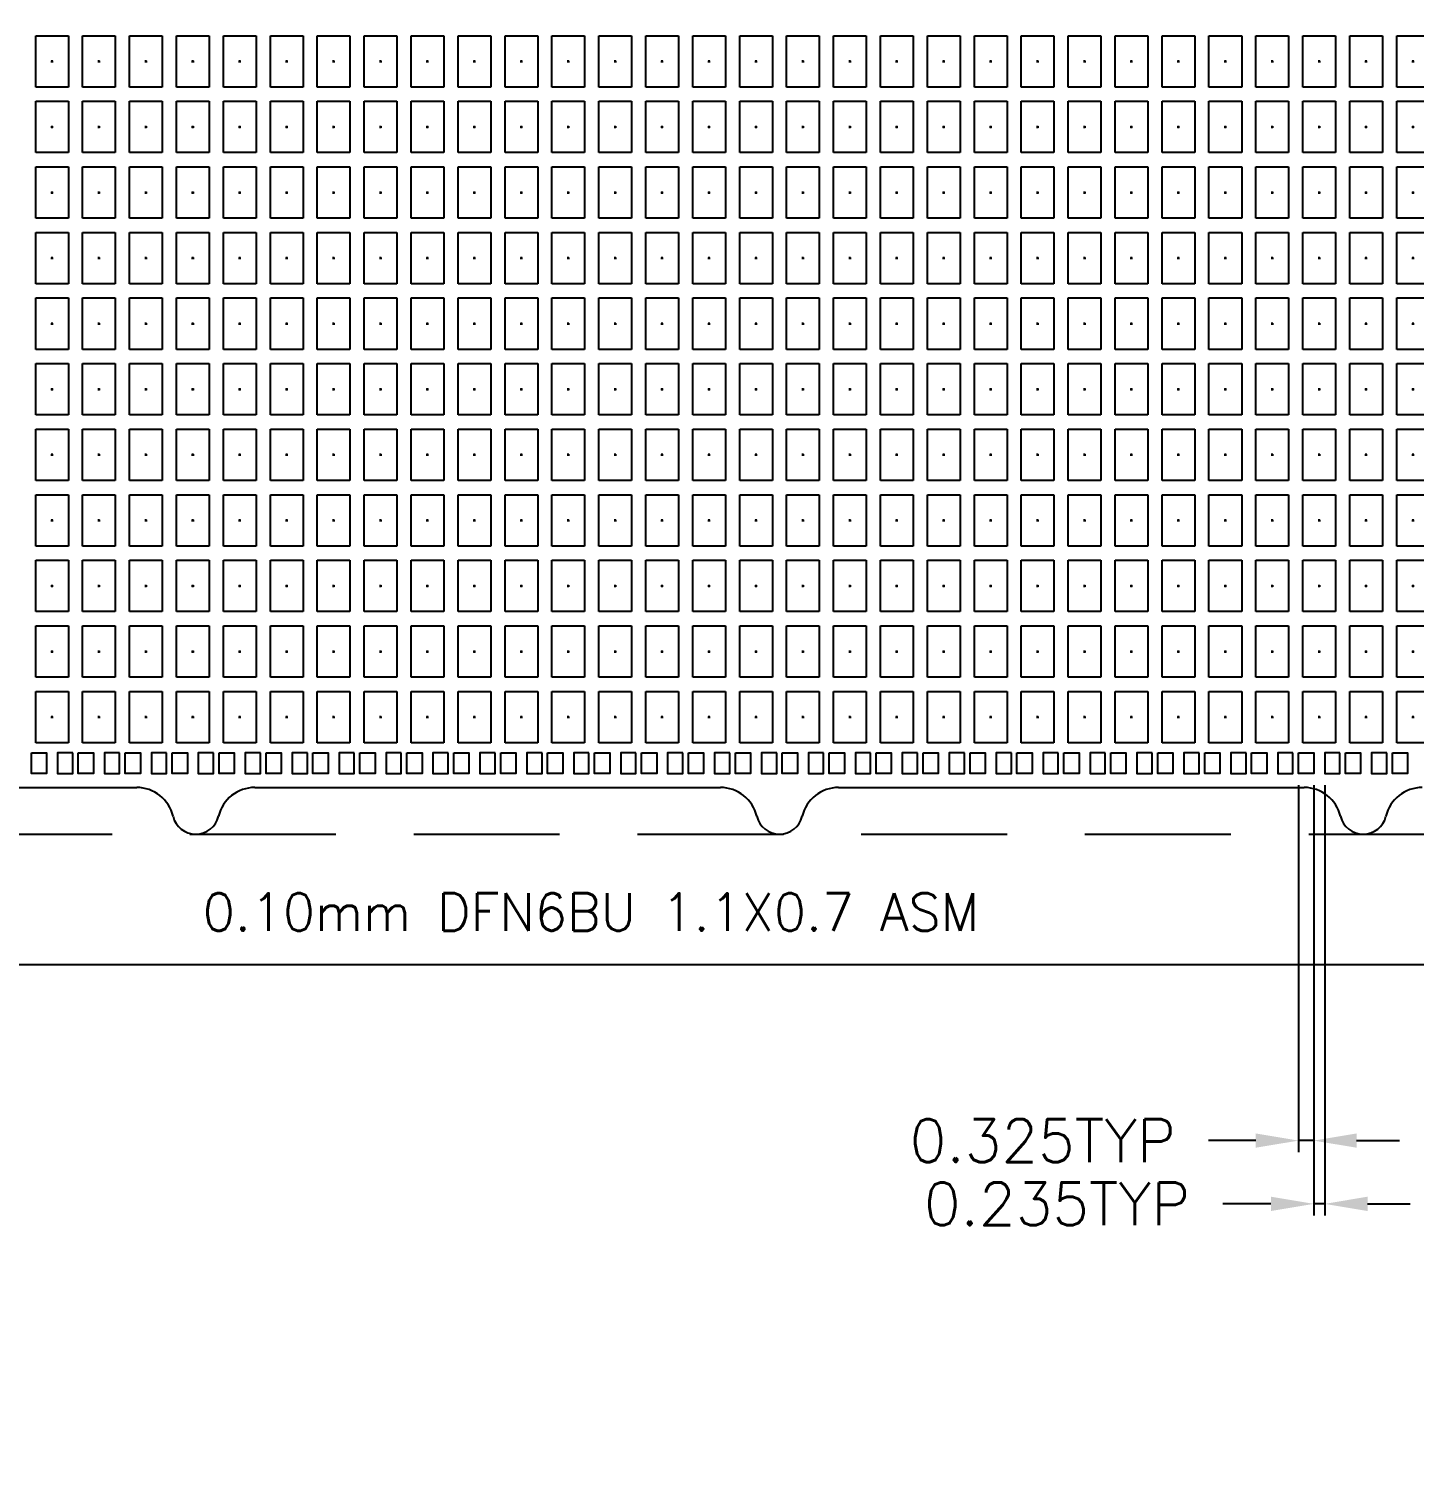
# Model space of a CAD drawing. Header units: millimetres. Extents: x 404.27 to 412.34, y 108.49 to 113.82.
# Drawn here: x 406.025 to 407.806, y 108.494 to 110.329 of the extents above; entities that cross this region are included whole.
import ezdxf

# ---------------------------------------------------------------- set-up
doc = ezdxf.new("R2010")
doc.units = ezdxf.units.MM
doc.header["$LTSCALE"] = 0.5
doc.header["$PDMODE"] = 98
for name, pattern in [('CENTER', [50.8, 31.75, -6.35, 6.35, -6.35]), ('HIDDEN', [0.375, 0.25, -0.125]), ('PHANTOM2', [31.75, 15.875, -3.175, 3.175, -3.175, 3.175, -3.175])]:
    doc.linetypes.add(name, pattern=pattern)
for name, color, linetype in [('1D', 4, 'Continuous'), ('Center', 2, 'CENTER'), ('DIMENSION', 3, 'Continuous'), ('PKG', 1, 'PHANTOM2')]:
    doc.layers.add(name, color=color, linetype=linetype)
doc.styles.add('ROMANS', font='romans.shx', dxfattribs={"bigfont": 'AllInOneBig.shx'})
doc.styles.add('SIMPLEX', font='simplex.shx', dxfattribs={"bigfont": 'AllInOneBig.shx'})
doc.dimstyles.new('Standard2', dxfattribs={"dimtxt": 0.055, "dimasz": 0.055, "dimexe": 0.015, "dimexo": 0.015, "dimgap": 0.027, "dimtad": 1, "dimdec": 3, "dimlfac": 16.666667, "dimrnd": 0.0005, "dimzin": 1, "dimtxsty": 'SIMPLEX', "dimcen": 0.1905, "dimclrd": 256, "dimclre": 256, "dimclrt": 256, "dimazin": 3, "dimtp": 0.03, "dimtm": 0.05, "dimtfac": 0.8, "dimtdec": 3, "dimtmove": 0, "dimatfit": 3, "dimfxl": 0.05, "dimtzin": 4, "dimlwd": -1, "dimlwe": -1})

# ---------------------------------------------------------------- blocks, each defined once
blk = doc.blocks.new('*D30')
at = {"layer": 'Defpoints', "color": 0, "ltscale": 0.1, "transparency": 16777216}
for p in [(406.99, 111.0038), (404.8684, 110.0011), (405.352, 110.0011)]:
    blk.add_point(p, dxfattribs=at)
at = {"layer": 'DIMENSION', "linetype": 'ByBlock', "ltscale": 0.1, "transparency": 16777216}
blk.add_line((405.337, 110.0011), (404.8684, 110.0011), dxfattribs=at)
at = {"layer": 'DIMENSION', "ltscale": 0.1, "transparency": 16777216, "insert": (404.7157, 110.0011), "char_height": 0.055, "attachment_point": 5, "style": 'SIMPLEX'}
blk.add_mtext('\\A1;16.713', dxfattribs=at)
blk = doc.blocks.new('*D31')
at = {"layer": 'Defpoints', "color": 0, "ltscale": 0.1, "transparency": 16777216}
for p in [(406.99, 111.0038), (404.8684, 109.5811), (405.352, 109.5811)]:
    blk.add_point(p, dxfattribs=at)
at = {"layer": 'DIMENSION', "linetype": 'ByBlock', "ltscale": 0.1, "transparency": 16777216}
blk.add_line((405.337, 109.5811), (404.8684, 109.5811), dxfattribs=at)
at = {"layer": 'DIMENSION', "ltscale": 0.1, "transparency": 16777216, "insert": (404.7104, 109.5811), "char_height": 0.055, "attachment_point": 5, "style": 'SIMPLEX'}
blk.add_mtext('\\A1;23.713', dxfattribs=at)
blk = doc.blocks.new('*D32')
at = {"layer": 'Defpoints', "color": 0, "ltscale": 0.1, "transparency": 16777216}
for p in [(406.99, 111.0038), (404.8684, 109.2938), (405.37, 109.2938)]:
    blk.add_point(p, dxfattribs=at)
at = {"layer": 'DIMENSION', "linetype": 'ByBlock', "ltscale": 0.1, "transparency": 16777216}
blk.add_line((405.355, 109.2938), (404.8684, 109.2938), dxfattribs=at)
at = {"layer": 'DIMENSION', "ltscale": 0.1, "transparency": 16777216, "insert": (404.5533, 109.2938), "char_height": 0.055, "attachment_point": 5, "style": 'SIMPLEX'}
blk.add_mtext('\\A1;28.500%%P0.300', dxfattribs=at)
blk = doc.blocks.new('*D35')
at = {"layer": 'Defpoints', "color": 0, "ltscale": 0.1, "transparency": 16777216}
for p in [(406.99, 111.0038), (404.8684, 109.1978), (405.343, 109.1978)]:
    blk.add_point(p, dxfattribs=at)
at = {"layer": 'DIMENSION', "ltscale": 0.1, "transparency": 16777216}
blk.add_line((405.328, 109.1978), (404.8684, 109.1978), dxfattribs=at)
at = {"layer": 'DIMENSION', "ltscale": 0.1, "transparency": 16777216, "insert": (404.7105, 109.1978), "char_height": 0.055, "attachment_point": 5, "style": 'SIMPLEX'}
blk.add_mtext('\\A1;30.100', dxfattribs=at)
blk = doc.blocks.new('*D47')
at = {"layer": 'Defpoints', "color": 0, "ltscale": 0.1, "transparency": 16777216}
for p in [(406.99, 111.0038), (408.4372, 109.206), (408.4372, 108.7797)]:
    blk.add_point(p, dxfattribs=at)
at = {"layer": 'DIMENSION', "linetype": 'ByBlock', "ltscale": 0.1, "transparency": 16777216}
blk.add_line((408.4372, 109.191), (408.4372, 108.7797), dxfattribs=at)
at = {"layer": 'DIMENSION', "ltscale": 0.1, "transparency": 16777216, "insert": (408.4372, 108.6217), "char_height": 0.055, "attachment_point": 5, "rotation": 90, "style": 'SIMPLEX'}
blk.add_mtext('\\A1;24.120', dxfattribs=at)
blk = doc.blocks.new('*D48')
at = {"layer": 'Defpoints', "color": 0, "ltscale": 0.1, "transparency": 16777216}
for p in [(406.99, 111.0038), (408.61, 109.3503), (408.6613, 108.7797)]:
    blk.add_point(p, dxfattribs=at)
at = {"layer": 'DIMENSION', "linetype": 'ByBlock', "ltscale": 0.1, "transparency": 16777216}
for p, q in [((408.61, 109.3353), (408.61, 108.9997)), ((408.61, 108.9997), (408.6613, 108.8897)), ((408.6613, 108.8897), (408.6613, 108.7797))]:
    blk.add_line(p, q, dxfattribs=at)
at = {"layer": 'DIMENSION', "ltscale": 0.1, "transparency": 16777216, "insert": (408.6613, 108.6165), "char_height": 0.055, "attachment_point": 5, "rotation": 90, "style": 'SIMPLEX'}
blk.add_mtext('\\A1;27.000', dxfattribs=at)
blk = doc.blocks.new('*D49')
at = {"layer": 'Defpoints', "color": 0, "ltscale": 0.1, "transparency": 16777216}
for p in [(406.99, 111.0038), (408.6641, 109.4021), (409.2651, 109.4021)]:
    blk.add_point(p, dxfattribs=at)
at = {"layer": 'DIMENSION', "linetype": 'ByBlock', "ltscale": 0.1, "transparency": 16777216}
blk.add_line((408.6791, 109.4021), (409.2651, 109.4021), dxfattribs=at)
at = {"layer": 'DIMENSION', "ltscale": 0.1, "transparency": 16777216, "insert": (409.4283, 109.4021), "char_height": 0.055, "attachment_point": 5, "style": 'SIMPLEX'}
blk.add_mtext('\\A1;26.695', dxfattribs=at)
blk = doc.blocks.new('*D51')
at = {"layer": 'Defpoints', "color": 0, "ltscale": 0.1, "transparency": 16777216}
for p in [(406.99, 111.0038), (408.4913, 109.2578), (409.2651, 109.1459)]:
    blk.add_point(p, dxfattribs=at)
at = {"layer": 'DIMENSION', "linetype": 'ByBlock', "ltscale": 0.1, "transparency": 16777216}
for p, q in [((408.5063, 109.2578), (409.0451, 109.2578)), ((409.0451, 109.2578), (409.1551, 109.1459)), ((409.1551, 109.1459), (409.2651, 109.1459))]:
    blk.add_line(p, q, dxfattribs=at)
at = {"layer": 'DIMENSION', "ltscale": 0.1, "transparency": 16777216, "insert": (409.4231, 109.1459), "char_height": 0.055, "attachment_point": 5, "style": 'SIMPLEX'}
blk.add_mtext('\\A1;29.100', dxfattribs=at)
blk = doc.blocks.new('*D52')
at = {"layer": 'Defpoints', "color": 0, "ltscale": 0.1, "transparency": 16777216}
for p in [(406.99, 111.0038), (408.6158, 109.2758), (409.2651, 109.2291)]:
    blk.add_point(p, dxfattribs=at)
at = {"layer": 'DIMENSION', "linetype": 'ByBlock', "ltscale": 0.1, "transparency": 16777216}
for p, q in [((408.6308, 109.2758), (409.0451, 109.2758)), ((409.0451, 109.2758), (409.1551, 109.2291)), ((409.1551, 109.2291), (409.2651, 109.2291))]:
    blk.add_line(p, q, dxfattribs=at)
at = {"layer": 'DIMENSION', "ltscale": 0.1, "transparency": 16777216, "insert": (409.4283, 109.2291), "char_height": 0.055, "attachment_point": 5, "style": 'SIMPLEX'}
blk.add_mtext('\\A1;28.800', dxfattribs=at)
blk = doc.blocks.new('*D53')
at = {"layer": 'Defpoints', "color": 0, "ltscale": 0.1, "transparency": 16777216}
for p in [(406.99, 111.0038), (408.6098, 109.1258), (409.2651, 108.9786)]:
    blk.add_point(p, dxfattribs=at)
at = {"layer": 'DIMENSION', "linetype": 'ByBlock', "ltscale": 0.1, "transparency": 16777216}
for p, q in [((408.6248, 109.1258), (409.0451, 109.1258)), ((409.0451, 109.1258), (409.1551, 108.9786)), ((409.1551, 108.9786), (409.2651, 108.9786))]:
    blk.add_line(p, q, dxfattribs=at)
at = {"layer": 'DIMENSION', "ltscale": 0.1, "transparency": 16777216, "insert": (409.4231, 108.9786), "char_height": 0.055, "attachment_point": 5, "style": 'SIMPLEX'}
blk.add_mtext('\\A1;31.300', dxfattribs=at)
blk = doc.blocks.new('*D66')
at = {"layer": 'Defpoints', "color": 0, "ltscale": 0.1, "transparency": 16777216}
for p in [(406.99, 111.0038), (408.7358, 109.2458), (409.2651, 109.0592)]:
    blk.add_point(p, dxfattribs=at)
at = {"layer": 'DIMENSION', "linetype": 'ByBlock', "ltscale": 0.1, "transparency": 16777216}
for p, q in [((408.7508, 109.2458), (409.0451, 109.2458)), ((409.0451, 109.2458), (409.1551, 109.0592)), ((409.1551, 109.0592), (409.2651, 109.0592))]:
    blk.add_line(p, q, dxfattribs=at)
at = {"layer": 'DIMENSION', "ltscale": 0.1, "transparency": 16777216, "insert": (409.4283, 109.0592), "char_height": 0.055, "attachment_point": 5, "style": 'SIMPLEX'}
blk.add_mtext('\\A1;29.300', dxfattribs=at)
blk = doc.blocks.new('*D69')
at = {"layer": 'Defpoints', "color": 0, "ltscale": 0.1, "transparency": 16777216}
for p in [(406.99, 111.0038), (408.6158, 109.2758), (408.7658, 108.7797)]:
    blk.add_point(p, dxfattribs=at)
at = {"layer": 'DIMENSION', "ltscale": 0.1, "transparency": 16777216}
for p, q in [((408.6158, 109.2608), (408.6158, 108.9997)), ((408.6158, 108.9997), (408.7658, 108.8897)), ((408.7658, 108.8897), (408.7658, 108.7797))]:
    blk.add_line(p, q, dxfattribs=at)
at = {"layer": 'DIMENSION', "ltscale": 0.1, "transparency": 16777216, "insert": (408.7658, 108.6165), "char_height": 0.055, "attachment_point": 5, "rotation": 90, "style": 'SIMPLEX'}
blk.add_mtext('\\A1;27.097', dxfattribs=at)
blk = doc.blocks.new('*D70')
at = {"layer": 'Defpoints', "color": 0, "ltscale": 0.1, "transparency": 16777216}
for p in [(406.99, 111.0038), (408.5858, 110.3708), (408.5858, 108.7797)]:
    blk.add_point(p, dxfattribs=at)
at = {"layer": 'DIMENSION', "ltscale": 0.1, "transparency": 16777216}
blk.add_line((408.5858, 110.3558), (408.5858, 108.7797), dxfattribs=at)
at = {"layer": 'DIMENSION', "ltscale": 0.1, "transparency": 16777216, "insert": (408.5858, 108.6165), "char_height": 0.055, "attachment_point": 5, "rotation": 90, "style": 'SIMPLEX'}
blk.add_mtext('\\A1;26.597', dxfattribs=at)
blk = doc.blocks.new('*D96')
at = {"layer": 'Defpoints', "color": 0, "ltscale": 0.1, "transparency": 16777216}
for p in [(406.99, 111.0038), (404.8684, 109.4539), (405.514, 109.3985)]:
    blk.add_point(p, dxfattribs=at)
at = {"layer": 'DIMENSION', "ltscale": 0.1, "transparency": 16777216}
for p, q in [((404.9784, 109.4539), (404.8684, 109.4539)), ((405.0884, 109.3985), (404.9784, 109.4539)), ((405.499, 109.3985), (405.0884, 109.3985))]:
    blk.add_line(p, q, dxfattribs=at)
at = {"layer": 'DIMENSION', "ltscale": 0.1, "transparency": 16777216, "insert": (404.7052, 109.4539), "char_height": 0.055, "attachment_point": 5, "style": 'SIMPLEX'}
blk.add_mtext('\\A1;26.755', dxfattribs=at)
blk = doc.blocks.new('*D97')
at = {"layer": 'Defpoints', "color": 0, "ltscale": 0.1, "transparency": 16777216}
for p in [(406.99, 111.0038), (404.8684, 109.3718), (405.514, 109.3718)]:
    blk.add_point(p, dxfattribs=at)
at = {"layer": 'DIMENSION', "ltscale": 0.1, "transparency": 16777216}
blk.add_line((405.499, 109.3718), (404.8684, 109.3718), dxfattribs=at)
at = {"layer": 'DIMENSION', "ltscale": 0.1, "transparency": 16777216, "insert": (404.7052, 109.3718), "char_height": 0.055, "attachment_point": 5, "style": 'SIMPLEX'}
blk.add_mtext('\\A1;27.200', dxfattribs=at)
blk = doc.blocks.new('*D98')
at = {"layer": 'Defpoints', "color": 0, "ltscale": 0.1, "transparency": 16777216}
for p in [(406.99, 111.0038), (404.8684, 109.5198), (405.514, 109.4057)]:
    blk.add_point(p, dxfattribs=at)
at = {"layer": 'DIMENSION', "ltscale": 0.1, "transparency": 16777216}
for p, q in [((404.9784, 109.5198), (404.8684, 109.5198)), ((405.0884, 109.4057), (404.9784, 109.5198)), ((405.499, 109.4057), (405.0884, 109.4057))]:
    blk.add_line(p, q, dxfattribs=at)
at = {"layer": 'DIMENSION', "ltscale": 0.1, "transparency": 16777216, "insert": (404.7052, 109.5198), "char_height": 0.055, "attachment_point": 5, "style": 'SIMPLEX'}
blk.add_mtext('\\A1;26.635', dxfattribs=at)
blk = doc.blocks.new('*D99')
at = {"layer": 'Defpoints', "color": 0, "ltscale": 0.1, "transparency": 16777216}
for p in [(406.99, 111.0038), (405.5464, 109.3718), (405.6086, 108.7901)]:
    blk.add_point(p, dxfattribs=at)
at = {"layer": 'DIMENSION', "ltscale": 0.1, "transparency": 16777216}
for p, q in [((405.5464, 109.3568), (405.5464, 109.0101)), ((405.5464, 109.0101), (405.6086, 108.9001)), ((405.6086, 108.9001), (405.6086, 108.7901))]:
    blk.add_line(p, q, dxfattribs=at)
at = {"layer": 'DIMENSION', "ltscale": 0.1, "transparency": 16777216, "insert": (405.6086, 108.6269), "char_height": 0.055, "attachment_point": 5, "rotation": 90, "style": 'SIMPLEX'}
blk.add_mtext('\\A1;24.060', dxfattribs=at)
blk = doc.blocks.new('*D100')
at = {"layer": 'Defpoints', "color": 0, "ltscale": 0.1, "transparency": 16777216}
for p in [(406.99, 111.0038), (405.5392, 109.3718), (405.5392, 108.7824)]:
    blk.add_point(p, dxfattribs=at)
at = {"layer": 'DIMENSION', "ltscale": 0.1, "transparency": 16777216}
blk.add_line((405.5392, 109.3568), (405.5392, 108.7824), dxfattribs=at)
at = {"layer": 'DIMENSION', "ltscale": 0.1, "transparency": 16777216, "insert": (405.5392, 108.6244), "char_height": 0.055, "attachment_point": 5, "rotation": 90, "style": 'SIMPLEX'}
blk.add_mtext('\\A1;24.180', dxfattribs=at)
blk = doc.blocks.new('*D101')
at = {"layer": 'Defpoints', "color": 0, "ltscale": 0.1, "transparency": 16777216}
for p in [(406.99, 111.0038), (405.514, 109.3718), (405.4709, 108.7797)]:
    blk.add_point(p, dxfattribs=at)
at = {"layer": 'DIMENSION', "ltscale": 0.1, "transparency": 16777216}
for p, q in [((405.514, 109.3568), (405.514, 108.9997)), ((405.514, 108.9997), (405.4709, 108.8897)), ((405.4709, 108.8897), (405.4709, 108.7797))]:
    blk.add_line(p, q, dxfattribs=at)
at = {"layer": 'DIMENSION', "ltscale": 0.1, "transparency": 16777216, "insert": (405.4709, 108.6165), "char_height": 0.055, "attachment_point": 5, "rotation": 90, "style": 'SIMPLEX'}
blk.add_mtext('\\A1;24.600', dxfattribs=at)
blk = doc.blocks.new('*D102')
at = {"layer": 'Defpoints', "color": 0, "ltscale": 0.1, "transparency": 16777216}
for p in [(407.6569, 109.3718), (407.6764, 109.3718), (407.6569, 108.8999)]:
    blk.add_point(p, dxfattribs=at)
at = {"layer": 'DIMENSION', "ltscale": 0.1, "transparency": 16777216}
for p, q in [((407.6569, 109.3568), (407.6569, 108.8849)), ((407.6764, 109.3568), (407.6764, 108.8849)), ((407.6019, 108.8999), (407.5412, 108.8999)), ((407.6764, 108.8999), (407.6569, 108.8999)), ((407.7314, 108.8999), (407.7864, 108.8999))]:
    blk.add_line(p, q, dxfattribs=at)
for points in [[(407.6019, 108.9091), (407.6019, 108.8908), (407.6569, 108.8999)], [(407.7314, 108.9091), (407.7314, 108.8908), (407.6764, 108.8999)]]:
    blk.add_solid(points, dxfattribs=at)
at = {"layer": 'DIMENSION', "ltscale": 0.1, "transparency": 16777216, "insert": (407.3282, 108.8999), "char_height": 0.055, "attachment_point": 5, "style": 'SIMPLEX'}
blk.add_mtext('\\A1;0.325TYP', dxfattribs=at)
blk = doc.blocks.new('*D103')
at = {"layer": 'Defpoints', "color": 0, "ltscale": 0.1, "transparency": 16777216}
for p in [(407.6764, 109.3718), (407.6905, 109.3718), (407.6764, 108.8186)]:
    blk.add_point(p, dxfattribs=at)
at = {"layer": 'DIMENSION', "ltscale": 0.1, "transparency": 16777216}
for p, q in [((407.6764, 109.3568), (407.6764, 108.8036)), ((407.6905, 109.3568), (407.6905, 108.8036)), ((407.6214, 108.8186), (407.5595, 108.8186)), ((407.6905, 108.8186), (407.6764, 108.8186)), ((407.7455, 108.8186), (407.8005, 108.8186))]:
    blk.add_line(p, q, dxfattribs=at)
for points in [[(407.6214, 108.8278), (407.6214, 108.8094), (407.6764, 108.8186)], [(407.7455, 108.8278), (407.7455, 108.8094), (407.6905, 108.8186)]]:
    blk.add_solid(points, dxfattribs=at)
at = {"layer": 'DIMENSION', "ltscale": 0.1, "transparency": 16777216, "insert": (407.3465, 108.8186), "char_height": 0.055, "attachment_point": 5, "style": 'SIMPLEX'}
blk.add_mtext('\\A1;0.235TYP', dxfattribs=at)
blk = doc.blocks.new('*U141')
at = {"layer": 'Center', "ltscale": 0.2}
for p, q in [((-0.0015, 0), (0.0015, 0)), ((0, -0.0015), (0, 0.0015))]:
    blk.add_line(p, q, dxfattribs=at)
at = {"layer": 'PKG', "ltscale": 0.02}
blk.add_lwpolyline([(-0.021, -0.033), (-0.021, 0.033), (0.021, 0.033), (0.021, -0.033)], close=True, dxfattribs=at)
blk = doc.blocks.new('*U142')
at = {"color": 0, "linetype": 'ByBlock', "lineweight": -2, "transparency": 16777216}
for p in [(0.4824, 0.843), (0.5427, 0.843), (0.603, 0.843), (0.6633, 0.843), (0.7236, 0.843), (0.7839, 0.843), (0.8442, 0.843), (0.9045, 0.843), (0.9648, 0.843), (1.0251, 0.843), (1.0854, 0.843), (1.1457, 0.843), (1.206, 0.843), (1.2663, 0.843), (1.3266, 0.843), (1.3869, 0.843), (1.4472, 0.843), (1.5075, 0.843), (1.5678, 0.843), (1.6281, 0.843), (1.6884, 0.843), (1.7487, 0.843), (1.809, 0.843), (1.8693, 0.843), (1.9296, 0.843), (1.9899, 0.843), (2.0502, 0.843), (2.1105, 0.843), (2.1708, 0.843), (2.2311, 0.843), (0.4824, 0.7587), (0.5427, 0.7587), (0.603, 0.7587), (0.6633, 0.7587), (0.7236, 0.7587), (0.7839, 0.7587), (0.8442, 0.7587), (0.9045, 0.7587), (0.9648, 0.7587), (1.0251, 0.7587), (1.0854, 0.7587), (1.1457, 0.7587), (1.206, 0.7587), (1.2663, 0.7587), (1.3266, 0.7587), (1.3869, 0.7587), (1.4472, 0.7587), (1.5075, 0.7587), (1.5678, 0.7587), (1.6281, 0.7587), (1.6884, 0.7587), (1.7487, 0.7587), (1.809, 0.7587), (1.8693, 0.7587), (1.9296, 0.7587), (1.9899, 0.7587), (2.0502, 0.7587), (2.1105, 0.7587), (2.1708, 0.7587), (2.2311, 0.7587), (0.4824, 0.6744), (0.5427, 0.6744), (0.603, 0.6744), (0.6633, 0.6744), (0.7236, 0.6744), (0.7839, 0.6744), (0.8442, 0.6744), (0.9045, 0.6744), (0.9648, 0.6744), (1.0251, 0.6744), (1.0854, 0.6744), (1.1457, 0.6744), (1.206, 0.6744), (1.2663, 0.6744), (1.3266, 0.6744), (1.3869, 0.6744), (1.4472, 0.6744), (1.5075, 0.6744), (1.5678, 0.6744), (1.6281, 0.6744), (1.6884, 0.6744), (1.7487, 0.6744), (1.809, 0.6744), (1.8693, 0.6744), (1.9296, 0.6744), (1.9899, 0.6744), (2.0502, 0.6744), (2.1105, 0.6744), (2.1708, 0.6744), (2.2311, 0.6744), (0.4824, 0.5901), (0.5427, 0.5901), (0.603, 0.5901), (0.6633, 0.5901), (0.7236, 0.5901), (0.7839, 0.5901), (0.8442, 0.5901), (0.9045, 0.5901), (0.9648, 0.5901), (1.0251, 0.5901), (1.0854, 0.5901), (1.1457, 0.5901), (1.206, 0.5901), (1.2663, 0.5901), (1.3266, 0.5901), (1.3869, 0.5901), (1.4472, 0.5901), (1.5075, 0.5901), (1.5678, 0.5901), (1.6281, 0.5901), (1.6884, 0.5901), (1.7487, 0.5901), (1.809, 0.5901), (1.8693, 0.5901), (1.9296, 0.5901), (1.9899, 0.5901), (2.0502, 0.5901), (2.1105, 0.5901), (2.1708, 0.5901), (2.2311, 0.5901), (0.4824, 0.5058), (0.5427, 0.5058), (0.603, 0.5058), (0.6633, 0.5058), (0.7236, 0.5058), (0.7839, 0.5058), (0.8442, 0.5058), (0.9045, 0.5058), (0.9648, 0.5058), (1.0251, 0.5058), (1.0854, 0.5058), (1.1457, 0.5058), (1.206, 0.5058), (1.2663, 0.5058), (1.3266, 0.5058), (1.3869, 0.5058), (1.4472, 0.5058), (1.5075, 0.5058), (1.5678, 0.5058), (1.6281, 0.5058), (1.6884, 0.5058), (1.7487, 0.5058), (1.809, 0.5058), (1.8693, 0.5058), (1.9296, 0.5058), (1.9899, 0.5058), (2.0502, 0.5058), (2.1105, 0.5058), (2.1708, 0.5058), (2.2311, 0.5058), (0.4824, 0.4215), (0.5427, 0.4215), (0.603, 0.4215), (0.6633, 0.4215), (0.7236, 0.4215), (0.7839, 0.4215), (0.8442, 0.4215), (0.9045, 0.4215), (0.9648, 0.4215), (1.0251, 0.4215), (1.0854, 0.4215), (1.1457, 0.4215), (1.206, 0.4215), (1.2663, 0.4215), (1.3266, 0.4215), (1.3869, 0.4215), (1.4472, 0.4215), (1.5075, 0.4215), (1.5678, 0.4215), (1.6281, 0.4215), (1.6884, 0.4215), (1.7487, 0.4215), (1.809, 0.4215), (1.8693, 0.4215), (1.9296, 0.4215), (1.9899, 0.4215), (2.0502, 0.4215), (2.1105, 0.4215), (2.1708, 0.4215), (2.2311, 0.4215), (0.4824, 0.3372), (0.5427, 0.3372), (0.603, 0.3372), (0.6633, 0.3372), (0.7236, 0.3372), (0.7839, 0.3372), (0.8442, 0.3372), (0.9045, 0.3372), (0.9648, 0.3372), (1.0251, 0.3372), (1.0854, 0.3372), (1.1457, 0.3372), (1.206, 0.3372), (1.2663, 0.3372), (1.3266, 0.3372), (1.3869, 0.3372), (1.4472, 0.3372), (1.5075, 0.3372), (1.5678, 0.3372), (1.6281, 0.3372), (1.6884, 0.3372), (1.7487, 0.3372), (1.809, 0.3372), (1.8693, 0.3372), (1.9296, 0.3372), (1.9899, 0.3372), (2.0502, 0.3372), (2.1105, 0.3372), (2.1708, 0.3372), (2.2311, 0.3372), (0.4824, 0.2529), (0.5427, 0.2529), (0.603, 0.2529), (0.6633, 0.2529), (0.7236, 0.2529), (0.7839, 0.2529), (0.8442, 0.2529), (0.9045, 0.2529), (0.9648, 0.2529), (1.0251, 0.2529), (1.0854, 0.2529), (1.1457, 0.2529), (1.206, 0.2529), (1.2663, 0.2529), (1.3266, 0.2529), (1.3869, 0.2529), (1.4472, 0.2529), (1.5075, 0.2529), (1.5678, 0.2529), (1.6281, 0.2529), (1.6884, 0.2529), (1.7487, 0.2529), (1.809, 0.2529), (1.8693, 0.2529), (1.9296, 0.2529), (1.9899, 0.2529), (2.0502, 0.2529), (2.1105, 0.2529), (2.1708, 0.2529), (2.2311, 0.2529), (0.4824, 0.1686), (0.5427, 0.1686), (0.603, 0.1686), (0.6633, 0.1686), (0.7236, 0.1686), (0.7839, 0.1686), (0.8442, 0.1686), (0.9045, 0.1686), (0.9648, 0.1686), (1.0251, 0.1686), (1.0854, 0.1686), (1.1457, 0.1686), (1.206, 0.1686), (1.2663, 0.1686), (1.3266, 0.1686), (1.3869, 0.1686), (1.4472, 0.1686), (1.5075, 0.1686), (1.5678, 0.1686), (1.6281, 0.1686), (1.6884, 0.1686), (1.7487, 0.1686), (1.809, 0.1686), (1.8693, 0.1686), (1.9296, 0.1686), (1.9899, 0.1686), (2.0502, 0.1686), (2.1105, 0.1686), (2.1708, 0.1686), (2.2311, 0.1686), (0.4824, 0.0843), (0.5427, 0.0843), (0.603, 0.0843), (0.6633, 0.0843), (0.7236, 0.0843), (0.7839, 0.0843), (0.8442, 0.0843), (0.9045, 0.0843), (0.9648, 0.0843), (1.0251, 0.0843), (1.0854, 0.0843), (1.1457, 0.0843), (1.206, 0.0843), (1.2663, 0.0843), (1.3266, 0.0843), (1.3869, 0.0843), (1.4472, 0.0843), (1.5075, 0.0843), (1.5678, 0.0843), (1.6281, 0.0843), (1.6884, 0.0843), (1.7487, 0.0843), (1.809, 0.0843), (1.8693, 0.0843), (1.9296, 0.0843), (1.9899, 0.0843), (2.0502, 0.0843), (2.1105, 0.0843), (2.1708, 0.0843), (2.2311, 0.0843), (0.4824, 0), (0.5427, 0), (0.603, 0), (0.6633, 0), (0.7236, 0), (0.7839, 0), (0.8442, 0), (0.9045, 0), (0.9648, 0), (1.0251, 0), (1.0854, 0), (1.1457, 0), (1.206, 0), (1.2663, 0), (1.3266, 0), (1.3869, 0), (1.4472, 0), (1.5075, 0), (1.5678, 0), (1.6281, 0), (1.6884, 0), (1.7487, 0), (1.809, 0), (1.8693, 0), (1.9296, 0), (1.9899, 0), (2.0502, 0), (2.1105, 0), (2.1708, 0), (2.2311, 0)]:
    blk.add_blockref('*U141', p, dxfattribs=at)

msp = doc.modelspace()

# ---------------------------------------------------------------- linework, layer by layer
msp.add_line((408.609808, 109.125803), (405.369988, 109.125803))
at = {"ltscale": 0.03}
for points in [[(406.028788, 109.398503), (406.048288, 109.398503), (406.048288, 109.371803), (406.028788, 109.371803)], [(406.081888, 109.398503), (406.062388, 109.398503), (406.062388, 109.371803), (406.081888, 109.371803)], [(406.089088, 109.398503), (406.108588, 109.398503), (406.108588, 109.371803), (406.089088, 109.371803)], [(406.142188, 109.398503), (406.122688, 109.398503), (406.122688, 109.371803), (406.142188, 109.371803)], [(406.149388, 109.398503), (406.168888, 109.398503), (406.168888, 109.371803), (406.149388, 109.371803)], [(406.202488, 109.398503), (406.182988, 109.398503), (406.182988, 109.371803), (406.202488, 109.371803)], [(406.209688, 109.398503), (406.229188, 109.398503), (406.229188, 109.371803), (406.209688, 109.371803)], [(406.262788, 109.398503), (406.243288, 109.398503), (406.243288, 109.371803), (406.262788, 109.371803)], [(406.269988, 109.398503), (406.289488, 109.398503), (406.289488, 109.371803), (406.269988, 109.371803)], [(406.323088, 109.398503), (406.303588, 109.398503), (406.303588, 109.371803), (406.323088, 109.371803)], [(406.330288, 109.398503), (406.349788, 109.398503), (406.349788, 109.371803), (406.330288, 109.371803)], [(406.383388, 109.398503), (406.363888, 109.398503), (406.363888, 109.371803), (406.383388, 109.371803)], [(406.390588, 109.398503), (406.410088, 109.398503), (406.410088, 109.371803), (406.390588, 109.371803)], [(406.443688, 109.398503), (406.424188, 109.398503), (406.424188, 109.371803), (406.443688, 109.371803)], [(406.450888, 109.398503), (406.470388, 109.398503), (406.470388, 109.371803), (406.450888, 109.371803)], [(406.503988, 109.398503), (406.484488, 109.398503), (406.484488, 109.371803), (406.503988, 109.371803)], [(406.511188, 109.398503), (406.530688, 109.398503), (406.530688, 109.371803), (406.511188, 109.371803)], [(406.564288, 109.398503), (406.544788, 109.398503), (406.544788, 109.371803), (406.564288, 109.371803)], [(406.571488, 109.398503), (406.590988, 109.398503), (406.590988, 109.371803), (406.571488, 109.371803)], [(406.624588, 109.398503), (406.605088, 109.398503), (406.605088, 109.371803), (406.624588, 109.371803)], [(406.631788, 109.398503), (406.651288, 109.398503), (406.651288, 109.371803), (406.631788, 109.371803)], [(406.684888, 109.398503), (406.665388, 109.398503), (406.665388, 109.371803), (406.684888, 109.371803)], [(406.692088, 109.398503), (406.711588, 109.398503), (406.711588, 109.371803), (406.692088, 109.371803)], [(406.745188, 109.398503), (406.725688, 109.398503), (406.725688, 109.371803), (406.745188, 109.371803)], [(406.752388, 109.398503), (406.771888, 109.398503), (406.771888, 109.371803), (406.752388, 109.371803)], [(406.805488, 109.398503), (406.785988, 109.398503), (406.785988, 109.371803), (406.805488, 109.371803)], [(406.812688, 109.398503), (406.832188, 109.398503), (406.832188, 109.371803), (406.812688, 109.371803)], [(406.865788, 109.398503), (406.846288, 109.398503), (406.846288, 109.371803), (406.865788, 109.371803)], [(406.872988, 109.398503), (406.892488, 109.398503), (406.892488, 109.371803), (406.872988, 109.371803)], [(406.926088, 109.398503), (406.906588, 109.398503), (406.906588, 109.371803), (406.926088, 109.371803)], [(406.933288, 109.398503), (406.952788, 109.398503), (406.952788, 109.371803), (406.933288, 109.371803)], [(406.986388, 109.398503), (406.966888, 109.398503), (406.966888, 109.371803), (406.986388, 109.371803)], [(406.993588, 109.398503), (407.013088, 109.398503), (407.013088, 109.371803), (406.993588, 109.371803)], [(407.046688, 109.398503), (407.027188, 109.398503), (407.027188, 109.371803), (407.046688, 109.371803)], [(407.053888, 109.398503), (407.073388, 109.398503), (407.073388, 109.371803), (407.053888, 109.371803)], [(407.106988, 109.398503), (407.087488, 109.398503), (407.087488, 109.371803), (407.106988, 109.371803)], [(407.114188, 109.398503), (407.133688, 109.398503), (407.133688, 109.371803), (407.114188, 109.371803)], [(407.167288, 109.398503), (407.147788, 109.398503), (407.147788, 109.371803), (407.167288, 109.371803)], [(407.174488, 109.398503), (407.193988, 109.398503), (407.193988, 109.371803), (407.174488, 109.371803)], [(407.227588, 109.398503), (407.208088, 109.398503), (407.208088, 109.371803), (407.227588, 109.371803)], [(407.234788, 109.398503), (407.254288, 109.398503), (407.254288, 109.371803), (407.234788, 109.371803)], [(407.287888, 109.398503), (407.268388, 109.398503), (407.268388, 109.371803), (407.287888, 109.371803)], [(407.295088, 109.398503), (407.314588, 109.398503), (407.314588, 109.371803), (407.295088, 109.371803)], [(407.348188, 109.398503), (407.328688, 109.398503), (407.328688, 109.371803), (407.348188, 109.371803)], [(407.355388, 109.398503), (407.374888, 109.398503), (407.374888, 109.371803), (407.355388, 109.371803)], [(407.408488, 109.398503), (407.388988, 109.398503), (407.388988, 109.371803), (407.408488, 109.371803)], [(407.415688, 109.398503), (407.435188, 109.398503), (407.435188, 109.371803), (407.415688, 109.371803)], [(407.468788, 109.398503), (407.449288, 109.398503), (407.449288, 109.371803), (407.468788, 109.371803)], [(407.475988, 109.398503), (407.495488, 109.398503), (407.495488, 109.371803), (407.475988, 109.371803)], [(407.529088, 109.398503), (407.509588, 109.398503), (407.509588, 109.371803), (407.529088, 109.371803)], [(407.536288, 109.398503), (407.555788, 109.398503), (407.555788, 109.371803), (407.536288, 109.371803)], [(407.589388, 109.398503), (407.569888, 109.398503), (407.569888, 109.371803), (407.589388, 109.371803)], [(407.596588, 109.398503), (407.616088, 109.398503), (407.616088, 109.371803), (407.596588, 109.371803)], [(407.649688, 109.398503), (407.630188, 109.398503), (407.630188, 109.371803), (407.649688, 109.371803)], [(407.656888, 109.398503), (407.676388, 109.398503), (407.676388, 109.371803), (407.656888, 109.371803)], [(407.709988, 109.398503), (407.690488, 109.398503), (407.690488, 109.371803), (407.709988, 109.371803)], [(407.717188, 109.398503), (407.736688, 109.398503), (407.736688, 109.371803), (407.717188, 109.371803)], [(407.770288, 109.398503), (407.750788, 109.398503), (407.750788, 109.371803), (407.770288, 109.371803)], [(407.777488, 109.398503), (407.796988, 109.398503), (407.796988, 109.371803), (407.777488, 109.371803)]]:
    msp.add_lwpolyline(points, close=True, dxfattribs=at)
at = {"layer": '1D', "linetype": 'CENTER'}
for p, q in [((405.459988, 109.353803), (406.164093, 109.353803)), ((406.315882, 109.353803), (406.914093, 109.353803)), ((407.065882, 109.353803), (407.664093, 109.353803))]:
    msp.add_line(p, q, dxfattribs=at)
at = {"layer": '1D', "color": 2, "linetype": 'HIDDEN', "ltscale": 1.5}
msp.add_line((405.369988, 109.293803), (408.735808, 109.293803), dxfattribs=at)
at = {"layer": '1D'}
for centre, radius, start, end in [((406.164093, 109.305803), 0.048, 13.342364, 90), ((406.315882, 109.305803), 0.048, 90, 166.657636), ((406.914093, 109.305803), 0.048, 13.342364, 90), ((407.065882, 109.305803), 0.048, 90, 166.657636), ((407.664093, 109.305803), 0.048, 13.342364, 90), ((407.815882, 109.305803), 0.048, 90, 166.657636), ((406.239988, 109.323803), 0.03, 193.342364, 346.657636), ((406.989988, 109.323803), 0.03, 193.342364, 346.657636), ((407.739988, 109.323803), 0.03, 193.342364, 346.657636)]:
    msp.add_arc(centre, radius, start, end, dxfattribs=at)

# ---------------------------------------------------------------- block references
msp.add_blockref('*U142', (405.572938, 109.444253))

# ---------------------------------------------------------------- texts
at = {"layer": '1D', "color": 3, "style": 'ROMANS'}
msp.add_text('0.10mm DFN6BU 1.1X0.7 ASM ', height=0.04809825, dxfattribs=at).set_placement((406.248967, 109.169706))

# ---------------------------------------------------------------- dimensions: what is measured, and where the dimension line sits
at = {"layer": 'DIMENSION', "ltscale": 0.1}
for feature_location, offset, text, picture, middle in [((405.369988, 109.293803), (-0.501565, 0), '<>%%P0.300', '*D32', (404.553328, 109.293803)), ((405.351988, 109.581079), (-0.483611, 0), '23.713', '*D31', (404.710424, 109.581079))]:
    dim = msp.add_ordinate_dim(feature_location=feature_location, offset=offset, dtype=0, origin=(406.989988, 111.003803), text=text, dimstyle='Standard2', override={"dimfxl": 0.15, "dimarcsym": 1}, dxfattribs=at)
    dim.commit()
    dim.dimension.update_dxf_attribs({"geometry": picture, "text_midpoint": middle})
for feature_location, offset, dtype, picture, middle in [((405.513988, 109.398503), (-0.645565, 0.055435), 0, '*D96', (404.705233, 109.453939)), ((405.513988, 109.371803), (-0.645565, 0), 0, '*D97', (404.705233, 109.371803)), ((405.513988, 109.405703), (-0.645565, 0.114104), 0, '*D98', (404.705233, 109.519807)), ((405.513988, 109.371803), (-0.04304, -0.592113), 1, '*D101', (405.470947, 108.6165)), ((405.539188, 109.371803), (0, -0.58943), 1, '*D100', (405.539188, 108.624421)), ((405.546388, 109.371803), (0.062252, -0.581749), 1, '*D99', (405.608639, 108.626864))]:
    dim = msp.add_ordinate_dim(feature_location=feature_location, offset=offset, dtype=dtype, origin=(406.989988, 111.003803), dimstyle='Standard2', dxfattribs=at)
    dim.commit()
    dim.dimension.update_dxf_attribs({"geometry": picture, "text_midpoint": middle})
at = {"layer": 'DIMENSION', "color": 1, "ltscale": 0.1}
dim = msp.add_ordinate_dim(feature_location=(405.343027, 109.197803), offset=(-0.474604, 0), dtype=0, origin=(406.989988, 111.003803), dimstyle='Standard2', dxfattribs=at)
dim.commit()
dim.dimension.update_dxf_attribs({"geometry": '*D35', "text_midpoint": (404.710471, 109.197803)})
at = {"layer": 'DIMENSION', "ltscale": 0.1}
dim = msp.add_ordinate_dim(feature_location=(405.3519877318, 110.001053474), offset=(-0.4835646701, 0), dtype=0, origin=(406.9899877318, 111.003803474), dimstyle='Standard2', override={"dimfxl": 0.15, "dimarcsym": 1}, dxfattribs=at)
dim.commit()
dim.dimension.update_dxf_attribs({"geometry": '*D30', "text_midpoint": (404.715708776, 110.001053474)})
at = {"layer": 'DIMENSION', "color": 0, "ltscale": 0.1}
for feature_location, offset, dtype, picture, middle in [((408.437188, 109.206043), (0, -0.426353), 1, '*D47', (408.437188, 108.621738)), ((408.609988, 109.350343), (0.051299, -0.570653), 1, '*D48', (408.661286, 108.6165)), ((408.664083, 109.402103), (0.601018, 0), 0, '*D49', (409.428292, 109.402103)), ((408.491283, 109.257803), (0.773818, -0.111888), 0, '*D51', (409.423054, 109.145916)), ((408.615808, 109.275803), (0.649294, -0.046729), 0, '*D52', (409.428292, 109.229074)), ((408.609808, 109.125803), (0.655294, -0.147195), 0, '*D53', (409.423054, 108.978608)), ((408.735808, 109.245803), (0.529294, -0.186569), 0, '*D66', (409.428292, 109.059235))]:
    dim = msp.add_ordinate_dim(feature_location=feature_location, offset=offset, dtype=dtype, origin=(406.989988, 111.003803), dimstyle='Standard2', override={"dimarcsym": 1}, dxfattribs=at)
    dim.commit()
    dim.dimension.update_dxf_attribs({"geometry": picture, "text_midpoint": middle})
for feature_location, offset, picture, middle in [((408.615808, 109.275803), (0.150008, -0.496113), '*D69', (408.765816, 108.6165)), ((408.585808, 110.370803), (0, -1.591113), '*D70', (408.585808, 108.6165))]:
    dim = msp.add_ordinate_dim(feature_location=feature_location, offset=offset, dtype=1, origin=(406.989988, 111.003803), dimstyle='Standard2', dxfattribs=at)
    dim.commit()
    dim.dimension.update_dxf_attribs({"geometry": picture, "text_midpoint": middle})
at = {"layer": 'DIMENSION', "ltscale": 0.1}
for base, p1, p2, picture, middle in [((407.656888, 108.899944), (407.676388, 109.371803), (407.656888, 109.371803), '*D102', (407.32823, 108.899944)), ((407.676388, 108.818592), (407.690488, 109.371803), (407.676388, 109.371803), '*D103', (407.34653, 108.818592))]:
    dim = msp.add_linear_dim(base=base, p1=p1, p2=p2, text='<>TYP', dimstyle='Standard2', dxfattribs=at)
    dim.commit()
    dim.dimension.update_dxf_attribs({"geometry": picture, "text_midpoint": middle, "dimtype": 160})

doc.saveas('drawing.dxf')
